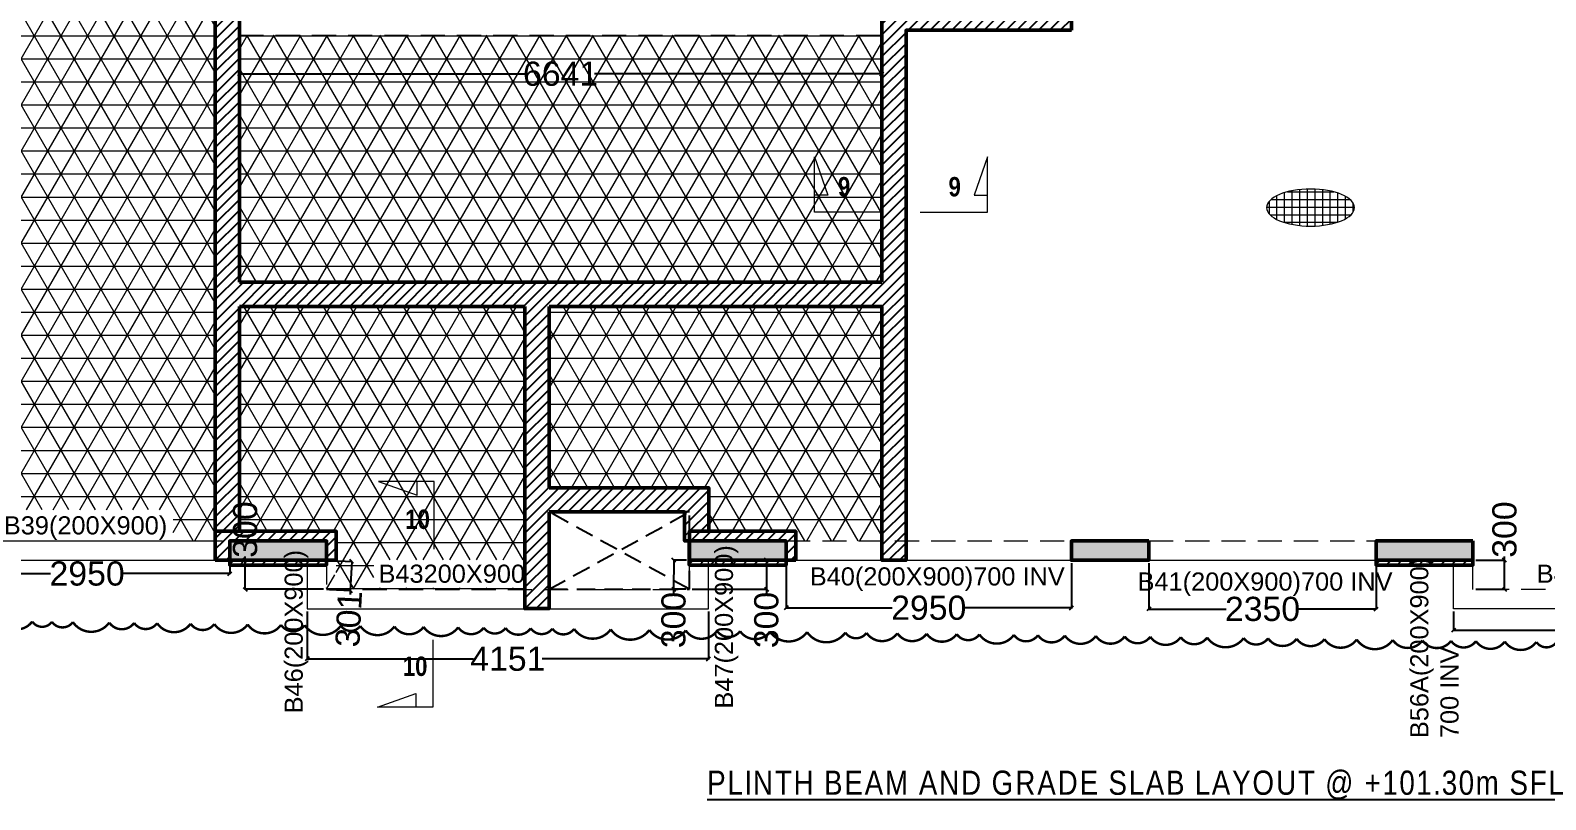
# Model space of a CAD drawing. Header units: millimetres. Extents: x 372 to 37729, y 179 to 80599.
# Drawn here: x 9580 to 25244, y 29935 to 37891 of the extents above; entities that cross this region are included whole.
import ezdxf
from ezdxf.enums import TextEntityAlignment as Align

# ---------------------------------------------------------------- set-up
doc = ezdxf.new("R2010")
doc.units = ezdxf.units.MM
doc.linetypes.add('DASHED', pattern=[0.75, 0.5, -0.25])
doc.linetypes.add('HIDDEN', pattern=[9.525, 6.35, -3.175])
for name, color, linetype, lineweight in [('A-CLMN', 5, 'Continuous', 50), ('A-CONC-PATT', 253, 'Continuous', 0), ('HATCH', 9, 'Continuous', 0), ('S - BEAM', 7, 'Continuous', 13), ('section symb', 5, 'Continuous', 0), ('STR-Stair', 1, 'Continuous', 13)]:
    doc.layers.add(name, color=color, linetype=linetype, lineweight=lineweight)
for name, color, linetype in [('BAND DETAILS', 2, 'Continuous'), ('PC-Detail-Light', 7, 'Continuous'), ('S-DIM', 8, 'Continuous'), ('SL-FW-HIDDEN', 1, 'Continuous'), ('SO-STR-BEAM-TEXT', 3, 'Continuous'), ('sub title', 22, 'Continuous'), ('TEXT', 7, 'Continuous'), ('TOILET SUNK BY100', 240, 'Continuous')]:
    doc.layers.add(name, color=color, linetype=linetype)
doc.styles.add('SD', font='ARIALNB.TTF')
doc.styles.add('SOBHA', font='arial.ttf')
doc.styles.add('TITLE', font='tahoma.ttf')
doc.dimstyles.new('S--20', dxfattribs={"dimscale": 20, "dimtxt": 12.5, "dimasz": 2, "dimexe": 0.25, "dimexo": 1.5, "dimgap": 0.1, "dimtad": 0, "dimdec": 0, "dimrnd": 0.0005, "dimzin": 0, "dimdsep": 46, "dimtxsty": 'SOBHA', "dimblk": 'OBLIQUE', "dimcen": 0.09, "dimclrd": 8, "dimclre": 8, "dimclrt": 4, "dimadec": 0, "dimazin": 0, "dimtfac": 1, "dimtdec": 0, "dimtofl": 0, "dimtmove": 0, "dimatfit": 3, "dimfxl": 0.18, "dimtolj": 1, "dimtzin": 0, "dimlwd": -1, "dimlwe": -1, "dimarcsym": 0})
pattern_1 = [(0, (123594.12, 2235012.68), (0, 238.125), []), (60, (123594.12, 2235012.68), (-206.2223, 119.0625), []), (120, (123594.12, 2235012.68), (-206.2223, -119.0625), [])]
pattern_2 = [(45, (115101.865, 2202602.75), (-56.1266008, 56.1266008), [])]

# ---------------------------------------------------------------- blocks, each defined once
blk = doc.blocks.new('*U73')
at = {"layer": 'SL-FW-HIDDEN', "linetype": 'HIDDEN', "ltscale": 30}
for p, q in [((1450, 800), (0, 0)), ((0, 800), (1450, 0))]:
    blk.add_line(p, q, dxfattribs=at)
blk.add_lwpolyline([(0, 800), (1450, 800), (1450, 0), (0, 0)], close=True, dxfattribs=at)
at = {"layer": 'SL-FW-HIDDEN', "linetype": 'DASHED', "ltscale": 250, "style": 'TITLE'}
blk.add_attdef('DECRIPTION', text='', height=125, dxfattribs=at).set_placement((960, 116), align=Align.MIDDLE_CENTER)
blk = doc.blocks.new('plinth beam layout')
at = {"layer": 'TOILET SUNK BY100', "linetype": 'Continuous', "lineweight": 18}
h = blk.add_hatch(dxfattribs=at)
h.set_pattern_fill('NET', color=2, scale=630)
h.set_pattern_definition([(2e-15, (-369393.65, -2233433.564), (0, 78.75), []), (90, (-369393.65, -2233433.564), (-78.75, 5e-15), [])])
h.paths.add_polyline_path([(-166961, -2220736), (-166962, -2220745), (-166965, -2220754), (-166969, -2220764), (-166974, -2220773), (-166981, -2220782), (-166988, -2220792), (-166996, -2220801), (-167006, -2220809), (-167016, -2220818), (-167028, -2220826), (-167040, -2220834), (-167054, -2220842), (-167068, -2220849), (-167083, -2220857), (-167099, -2220863), (-167116, -2220870), (-167133, -2220876), (-167152, -2220882), (-167171, -2220887), (-167190, -2220892), (-167210, -2220897), (-167231, -2220901), (-167252, -2220904), (-167274, -2220908), (-167295, -2220910), (-167318, -2220913), (-167340, -2220914), (-167363, -2220916), (-167385, -2220917), (-167408, -2220917), (-167431, -2220917), (-167454, -2220916), (-167476, -2220915), (-167499, -2220913), (-167521, -2220911), (-167543, -2220909), (-167565, -2220906), (-167586, -2220903), (-167607, -2220899), (-167627, -2220894), (-167647, -2220890), (-167666, -2220884), (-167685, -2220879), (-167703, -2220873), (-167720, -2220867), (-167736, -2220860), (-167752, -2220853), (-167767, -2220846), (-167781, -2220838), (-167794, -2220830), (-167805, -2220822), (-167816, -2220814), (-167826, -2220805), (-167835, -2220796), (-167843, -2220787), (-167850, -2220778), (-167856, -2220769), (-167860, -2220759), (-167864, -2220750), (-167866, -2220740), (-167867, -2220735), (-167867, -2220726), (-167866, -2220713), (-167864, -2220702), (-167860, -2220692), (-167856, -2220683), (-167850, -2220673), (-167843, -2220664), (-167835, -2220655), (-167826, -2220646), (-167816, -2220638), (-167805, -2220629), (-167794, -2220621), (-167781, -2220613), (-167767, -2220606), (-167752, -2220598), (-167736, -2220591), (-167720, -2220585), (-167703, -2220578), (-167685, -2220572), (-167666, -2220567), (-167647, -2220562), (-167627, -2220557), (-167607, -2220553), (-167586, -2220549), (-167565, -2220545), (-167543, -2220542), (-167521, -2220540), (-167499, -2220538), (-167476, -2220536), (-167454, -2220535), (-167431, -2220535), (-167408, -2220534), (-167385, -2220535), (-167363, -2220536), (-167340, -2220537), (-167318, -2220539), (-167295, -2220541), (-167274, -2220544), (-167252, -2220547), (-167231, -2220551), (-167210, -2220555), (-167190, -2220559), (-167171, -2220564), (-167152, -2220570), (-167133, -2220575), (-167116, -2220581), (-167099, -2220588), (-167083, -2220595), (-167068, -2220602), (-167054, -2220609), (-167040, -2220617), (-167028, -2220625), (-167016, -2220634), (-167006, -2220642), (-166996, -2220651), (-166988, -2220660), (-166981, -2220669), (-166974, -2220678), (-166969, -2220687), (-166965, -2220697), (-166962, -2220706), (-166961, -2220715), (-166960, -2220726)])
at = {"layer": 'A-CLMN', "lineweight": 18, "extrusion": (0, 0, -1)}
blk.add_ellipse((-167414, -2220726, 0), major_axis=(454, 0), ratio=0.421603, dxfattribs=at)
at = {"layer": 'section symb', "ltscale": 1000, "elevation": 0}
for points in [[(-171845, -2220775), (-172543, -2220775), (-172543, -2220200), (-172403, -2220599), (-172543, -2220599)], [(-171450, -2220775), (-170753, -2220775), (-170753, -2220200), (-170892, -2220599), (-170753, -2220599)], [(-176473, -2224259), (-176473, -2223558), (-177048, -2223558), (-176650, -2223698), (-176650, -2223558)], [(-176485, -2225194), (-176485, -2225892), (-177060, -2225892), (-176662, -2225752), (-176662, -2225892)]]:
    blk.add_lwpolyline(points, dxfattribs=at)
at = {"layer": 'SL-FW-HIDDEN', "color": 3, "linetype": 'DASHED', "lineweight": 5, "ltscale": 30, "xscale": -1, "rotation": 180}
blk.add_blockref('*U73', (-175285, -2223873, 0), dxfattribs=at)
at = {"layer": 'sub title', "insert": (-169215, -2226548, 0), "char_height": 250, "width": 8927.9, "attachment_point": 2, "style": 'SD'}
blk.add_mtext('{\\fArial Narrow|b0|i0|c0|p34;\\T1.1;\\LPLINTH BEAM AND GRADE SLAB LAYOUT @ +101.30m SFL}', dxfattribs=at)
at = {"layer": 'TEXT', "color": 4, "linetype": 'Continuous', "style": 'SD'}
for s, p in [('9', (-172299, -2220610, 0)), ('9', (-171156, -2220610, 0)), ('10', (-176772, -2224049, 0)), ('10', (-176797, -2225569, 0))]:
    blk.add_text(s, height=200, rotation=0.0105, dxfattribs=at).set_placement(p)
blk = doc.blocks.new('A$C2768e20f')
at = {"layer": 'PC-Detail-Light', "linetype": 'ByBlock'}
h = blk.add_hatch(dxfattribs=at)
h.set_pattern_fill('ANSI31', color=8, scale=25)
h.set_pattern_definition(pattern_2)
h.paths.add_polyline_path([(11850, 5731), (9890, 5731), (9890, 2876), (3250, 2876), (3250, 7631), (3000, 7631), (3000, 201), (3029, 201), (3050, 201), (3050, 301), (3250, 301), (3250, 2626), (6199, 2626), (6199, -499), (6450, -499), (6450, 501), (7850, 501), (7850, 200), (7900, 201), (7900, 301), (8100, 301), (8100, 751), (6450, 751), (6450, 2626), (9890, 2626), (9890, 201), (10140, 201), (10140, 5481), (11850, 5481)])
h.paths.add_polyline_path([(9890, 1), (10140, 1), (10140, 201), (9890, 201)], flags=17)
h = blk.add_hatch(dxfattribs=at)
h.set_pattern_fill('ANSI31', color=8, scale=25)
h.set_pattern_definition(pattern_2)
h.paths.add_polyline_path([(4250, 301), (3000, 301), (3000, 201), (3029, 201), (3150, 201), (4150, 201), (4150, 1), (4250, 1)])
h.paths.add_polyline_path([(3150, 201), (3000, 201), (3000, 1), (3150, 1)], flags=17)
h = blk.add_hatch(dxfattribs=at)
h.set_pattern_fill('ANSI31', color=8, scale=25)
h.set_pattern_definition(pattern_2)
h.paths.add_polyline_path([(9000, 1), (9000, 301), (7900, 301), (7900, 201), (8900, 201), (8900, 1)])
at = {"layer": 'A-CLMN', "linetype": 'ByBlock'}
for points, elevation in [([(3250, 2626), (3250, 301), (3050, 301), (3050, 301), (3000, 301), (3000, 7631), (3000, 7631)], 0), ([(3250, 7631), (3250, 2876)], 0), ([(9890, 2876), (9890, 5731), (11850, 5731), (11850, 5481)], 0), ([(11850, 5481), (10140, 5481), (10140, 1), (9890, 1), (9890, 2626)], 0), ([(9890, 2876), (3249, 2876)], 0), ([(3249, 2626), (6199, 2626)], 0), ([(6199, 2626), (6199, -499), (6450, -499), (6450, 501)], 0), ([(6450, 2626), (9890, 2626)], 0), ([(6450, 751), (6450, 2626)], 0), ([(6450, 751), (8100, 751), (8100, 301), (7900, 301), (7900, 201), (7850, 200), (7850, 501), (6450, 501)], -2694)]:
    blk.add_lwpolyline(points, dxfattribs=dict(at, elevation=elevation))
at = {"layer": 'A-CLMN', "linetype": 'ByBlock', "elevation": 0}
for points in [[(3000, 1), (4250, 1), (4250, 301), (3000, 301)], [(3150, 1), (4150, 1), (4150, 201), (3150, 201)], [(9000, 1), (9000, 301), (7900, 301), (7900, 201), (8900, 201), (8900, 1)], [(7900, 1), (8900, 1), (8900, 201), (7900, 201)]]:
    blk.add_lwpolyline(points, close=True, dxfattribs=at)
at = {"layer": 'S - BEAM', "linetype": 'DASHED', "ltscale": 500, "elevation": 0}
for points in [[(3248, 5431), (9890, 5431)], [(199, 201), (3150, 201)], [(8900, 201), (11850, 201)], [(12650, 201), (15000, 201)], [(4148, 0), (4148, -300)], [(7899, 1), (7899, -300)], [(19749, -300), (16000, -300), (16000, 1)], [(4148, -300), (7898, -300)]]:
    blk.add_lwpolyline(points, dxfattribs=at)
at = {"layer": 'S - BEAM', "color": 8, "linetype": 'ByBlock', "elevation": 0}
blk.add_lwpolyline([(199, 201), (3029, 201)], dxfattribs=at)
at = {"layer": 'S - BEAM', "linetype": 'ByBlock', "ltscale": 500, "elevation": 0}
for points in [[(199, 1), (3150, 1)], [(3948, -500), (8099, -500), (8099, 1)], [(3948, 0), (3948, -500)], [(8900, 1), (11850, 1)], [(12650, 1), (15000, 1)], [(19949, 1), (19949, -500), (15800, -500), (15800, 1)]]:
    blk.add_lwpolyline(points, dxfattribs=at)
at = {"layer": 'SO-STR-BEAM-TEXT', "style": 'SOBHA'}
for s, p in [('B39(200X900)', (814, 268, -11)), ('B43200X900', (4687, -232, -11)), ('B40(200X900)700 INV', (9145, -260, -11)), ('B41(200X900)700 INV', (12533, -313, -11)), ('B44(200X900)700 INV', (16659, -232, -11))]:
    blk.add_text(s, height=187.5, dxfattribs=at).set_placement(p)
for s, p in [('B46(200X900)', (3904, -1582, -11)), ('B47(200X900)', (8351, -1533, -11))]:
    blk.add_text(s, height=187.5, rotation=90, dxfattribs=at).set_placement(p)
at = {"layer": 'SO-STR-BEAM-TEXT', "linetype": 'ByBlock', "insert": (15351, -1838, -11), "char_height": 187.5, "width": 1904.47, "attachment_point": 1, "rotation": 90, "style": 'SOBHA'}
blk.add_mtext('B56A(200X900)\\P700 INV', dxfattribs=at)
blk = doc.blocks.new('TYP CLM')
at = {"layer": 'A-CONC-PATT'}
h = blk.add_hatch(color=256, dxfattribs=at)
h.dxf.hatch_style = 1
h.paths.add_polyline_path([(4050, -100), (4050, 100), (3050, 100), (3050, -100)])
h = blk.add_hatch(color=256, dxfattribs=at)
h.dxf.hatch_style = 1
h.paths.add_polyline_path([(8800, -100), (8800, 100), (7800, 100), (7800, -100)])
h = blk.add_hatch(color=256, dxfattribs=at)
h.dxf.hatch_style = 1
h.paths.add_polyline_path([(12550, -100), (12550, 100), (11750, 100), (11750, -100)])
h = blk.add_hatch(color=256, dxfattribs=at)
h.dxf.hatch_style = 1
h.paths.add_polyline_path([(15900, -100), (15900, 100), (14900, 100), (14900, -100)])
at = {"layer": 'PC-Detail-Light', "linetype": 'ByBlock'}
h = blk.add_hatch(dxfattribs=at)
h.set_pattern_fill('ANSI31', color=8, scale=25)
h.set_pattern_definition([(45, (103152.72, 2196972.09), (-56.1266008, 56.1266008), [])])
h.paths.add_polyline_path([(3050, -100), (4050, -100), (4050, -150), (3050, -150)])
h = blk.add_hatch(dxfattribs=at)
h.set_pattern_fill('ANSI31', color=8, scale=25)
h.set_pattern_definition([(45, (107902.72, 2196972.09), (-56.1266008, 56.1266008), [])])
h.paths.add_polyline_path([(7800, -100), (8800, -100), (8800, -150), (7800, -150)])
h = blk.add_hatch(dxfattribs=at)
h.set_pattern_fill('ANSI31', color=8, scale=25)
h.set_pattern_definition([(45, (115002.72, 2196972.09), (-56.1266008, 56.1266008), [])])
h.paths.add_polyline_path([(14900, -100), (15900, -100), (15900, -150), (14900, -150)])
at = {"layer": 'A-CLMN'}
for points, elevation in [([(4050, 100), (3050, 100), (3050, -100), (4050, -100)], 0), ([(7800, 100), (8800, 100), (8800, -100), (7800, -100)], 1), ([(12550, 100), (12550, -100), (11750, -100), (11750, 100)], 0), ([(15900, 100), (14900, 100), (14900, -100), (15900, -100)], 0)]:
    blk.add_lwpolyline(points, close=True, dxfattribs=dict(at, elevation=elevation))
at = {"layer": 'A-CLMN', "linetype": 'ByBlock'}
for points, elevation in [([(3050, -100), (4050, -100), (4050, -150), (3050, -150)], 0), ([(7800, -100), (8800, -100), (8800, -150), (7800, -150)], 1), ([(14900, -100), (15900, -100), (15900, -150), (14900, -150)], 0)]:
    blk.add_lwpolyline(points, close=True, dxfattribs=dict(at, elevation=elevation))
blk = doc.blocks.new('_Oblique')
at = {"color": 0, "linetype": 'ByBlock', "lineweight": -2}
blk.add_line((-0.5, -0.5), (0.5, 0.5), dxfattribs=at)
blk = doc.blocks.new('*D365')
at = {"layer": 'Defpoints', "color": 0, "linetype": 'ByBlock', "transparency": 16777216}
for p in [(24292, 31910, 0), (28441, 31910, 0), (24292, 31686)]:
    blk.add_point(p, dxfattribs=at)
at = {"layer": 'S-DIM', "color": 8, "transparency": 16777216}
for p, q in [((24292, 31880), (24292, 31681)), ((28441, 31880), (28441, 31681)), ((24292, 31686), (25986, 31686)), ((28441, 31686), (26747, 31686))]:
    blk.add_line(p, q, dxfattribs=at)
at = {"layer": 'S-DIM', "color": 8, "linetype": 'ByBlock', "transparency": 16777216, "xscale": 40, "yscale": 40, "zscale": 40, "rotation": 180}
blk.add_blockref('_Oblique', (24292, 31686), dxfattribs=at)
at = {"layer": 'S-DIM', "color": 8, "linetype": 'ByBlock', "transparency": 16777216, "xscale": 40, "yscale": 40, "zscale": 40}
blk.add_blockref('_Oblique', (28441, 31686), dxfattribs=at)
at = {"layer": 'S-DIM', "color": 4, "linetype": 'ByBlock', "transparency": 16777216, "insert": (26367, 31686), "char_height": 250, "attachment_point": 5, "style": 'SOBHA'}
blk.add_mtext('\\A1;4149', dxfattribs=at)
blk = doc.blocks.new('*D366')
at = {"layer": 'Defpoints', "color": 0, "linetype": 'ByBlock', "transparency": 16777216}
for p in [(24492, 32411, 0), (24819, 32411), (24492, 32110, 0)]:
    blk.add_point(p, dxfattribs=at)
at = {"layer": 'S-DIM', "color": 8, "transparency": 16777216}
for p, q in [((24819, 32411), (24819, 32451)), ((24522, 32411), (24824, 32411)), ((24819, 32110), (24819, 32411)), ((24522, 32110), (24824, 32110))]:
    blk.add_line(p, q, dxfattribs=at)
at = {"layer": 'S-DIM', "color": 8, "linetype": 'ByBlock', "transparency": 16777216, "xscale": 40, "yscale": 40, "zscale": 40}
for p, rotation in [((24819, 32411), 90), ((24819, 32110), 270)]:
    blk.add_blockref('_Oblique', p, dxfattribs=dict(at, rotation=rotation))
at = {"layer": 'S-DIM', "color": 4, "linetype": 'ByBlock', "transparency": 16777216, "insert": (24819, 32728), "char_height": 250, "attachment_point": 5, "rotation": 90, "style": 'SOBHA'}
blk.add_mtext('\\A1;300', dxfattribs=at)
blk = doc.blocks.new('*D367')
at = {"layer": 'Defpoints', "color": 0, "linetype": 'ByBlock', "transparency": 16777216}
for p in [(21142, 32411, 0), (23492, 32411, 0), (23492, 31906)]:
    blk.add_point(p, dxfattribs=at)
at = {"layer": 'S-DIM', "color": 8, "transparency": 16777216}
for p, q in [((21142, 32381), (21142, 31901)), ((23492, 32381), (23492, 31901)), ((21142, 31906), (21940, 31906)), ((23492, 31906), (22694, 31906))]:
    blk.add_line(p, q, dxfattribs=at)
at = {"layer": 'S-DIM', "color": 8, "linetype": 'ByBlock', "transparency": 16777216, "xscale": 40, "yscale": 40, "zscale": 40}
for p, rotation in [((21142, 31906), 179.9993293046166), ((23492, 31906), 359.9993293046166)]:
    blk.add_blockref('_Oblique', p, dxfattribs=dict(at, rotation=rotation))
at = {"layer": 'S-DIM', "color": 4, "linetype": 'ByBlock', "transparency": 16777216, "insert": (22317, 31906), "char_height": 250, "attachment_point": 5, "rotation": 359.9993, "style": 'SOBHA'}
blk.add_mtext('\\A1;2350', dxfattribs=at)
blk = doc.blocks.new('*D368')
at = {"layer": 'Defpoints', "color": 0, "linetype": 'ByBlock', "transparency": 16777216}
for p in [(17392, 32411, 0), (20342, 32411, 0), (20342, 31918)]:
    blk.add_point(p, dxfattribs=at)
at = {"layer": 'S-DIM', "color": 8, "transparency": 16777216}
for p, q in [((17392, 32381), (17392, 31913)), ((20342, 32381), (20342, 31913)), ((17392, 31918), (18490, 31918)), ((20342, 31918), (19244, 31918))]:
    blk.add_line(p, q, dxfattribs=at)
at = {"layer": 'S-DIM', "color": 8, "linetype": 'ByBlock', "transparency": 16777216, "xscale": 40, "yscale": 40, "zscale": 40, "rotation": 180}
blk.add_blockref('_Oblique', (17392, 31918), dxfattribs=at)
at = {"layer": 'S-DIM', "color": 8, "linetype": 'ByBlock', "transparency": 16777216, "xscale": 40, "yscale": 40, "zscale": 40}
blk.add_blockref('_Oblique', (20342, 31918), dxfattribs=at)
at = {"layer": 'S-DIM', "color": 4, "linetype": 'ByBlock', "transparency": 16777216, "insert": (18867, 31918), "char_height": 250, "attachment_point": 5, "style": 'SOBHA'}
blk.add_mtext('\\A1;2950', dxfattribs=at)
blk = doc.blocks.new('*D369')
at = {"layer": 'Defpoints', "color": 0, "linetype": 'ByBlock', "transparency": 16777216}
for p in [(12441, 31910, 0), (16591, 31910, 0), (16591, 31391)]:
    blk.add_point(p, dxfattribs=at)
at = {"layer": 'S-DIM', "color": 8, "transparency": 16777216}
for p, q in [((12441, 31880), (12441, 31386)), ((16591, 31880), (16591, 31386)), ((12441, 31391), (14160, 31391)), ((16591, 31391), (14872, 31391))]:
    blk.add_line(p, q, dxfattribs=at)
at = {"layer": 'S-DIM', "color": 8, "linetype": 'ByBlock', "transparency": 16777216, "xscale": 40, "yscale": 40, "zscale": 40, "rotation": 180}
blk.add_blockref('_Oblique', (12441, 31391), dxfattribs=at)
at = {"layer": 'S-DIM', "color": 8, "linetype": 'ByBlock', "transparency": 16777216, "xscale": 40, "yscale": 40, "zscale": 40}
blk.add_blockref('_Oblique', (16591, 31391), dxfattribs=at)
at = {"layer": 'S-DIM', "color": 4, "linetype": 'ByBlock', "transparency": 16777216, "insert": (14516, 31391), "char_height": 250, "attachment_point": 5, "style": 'SOBHA'}
blk.add_mtext('\\A1;4151', dxfattribs=at)
blk = doc.blocks.new('*D270')
at = {"layer": 'Defpoints', "color": 0, "linetype": 'ByBlock', "transparency": 16777216}
for p in [(16392, 32411, 0), (16230, 32111), (16391, 32110, 0)]:
    blk.add_point(p, dxfattribs=at)
at = {"layer": 'S-DIM', "color": 8, "transparency": 16777216}
for p, q in [((16362, 32411), (16227, 32411)), ((16232, 32411), (16230, 32111)), ((16361, 32110), (16225, 32111)), ((16230, 32111), (16230, 32071))]:
    blk.add_line(p, q, dxfattribs=at)
at = {"layer": 'S-DIM', "color": 8, "linetype": 'ByBlock', "transparency": 16777216, "xscale": 40, "yscale": 40, "zscale": 40}
for p, rotation in [((16232, 32411), 89.75585303266698), ((16230, 32111), 269.755853032667)]:
    blk.add_blockref('_Oblique', p, dxfattribs=dict(at, rotation=rotation))
at = {"layer": 'S-DIM', "color": 4, "linetype": 'ByBlock', "transparency": 16777216, "insert": (16229, 31793), "char_height": 250, "attachment_point": 5, "rotation": 89.7559, "style": 'SOBHA'}
blk.add_mtext('\\A1;300', dxfattribs=at)
blk = doc.blocks.new('*D271')
at = {"layer": 'Defpoints', "color": 0, "linetype": 'ByBlock', "transparency": 16777216}
for p in [(12656, 32411, 0), (12641, 32110, 0), (12887, 32098)]:
    blk.add_point(p, dxfattribs=at)
at = {"layer": 'S-DIM', "color": 8, "transparency": 16777216}
for p, q in [((12686, 32409), (12907, 32398)), ((12902, 32398), (12887, 32098)), ((12671, 32109), (12892, 32098)), ((12887, 32098), (12885, 32058))]:
    blk.add_line(p, q, dxfattribs=at)
at = {"layer": 'S-DIM', "color": 8, "linetype": 'ByBlock', "transparency": 16777216, "xscale": 40, "yscale": 40, "zscale": 40}
for p, rotation in [((12902, 32398), 87.13903357300234), ((12887, 32098), 267.1390335730023)]:
    blk.add_blockref('_Oblique', p, dxfattribs=dict(at, rotation=rotation))
at = {"layer": 'S-DIM', "color": 4, "linetype": 'ByBlock', "transparency": 16777216, "insert": (12872, 31804), "char_height": 250, "attachment_point": 5, "rotation": 87.139, "style": 'SOBHA'}
blk.add_mtext('\\A1;301', dxfattribs=at)
blk = doc.blocks.new('*D272')
at = {"layer": 'Defpoints', "color": 0, "linetype": 'ByBlock', "transparency": 16777216}
for p in [(8692, 32411, 0), (11642, 32411, 0), (11642, 32272)]:
    blk.add_point(p, dxfattribs=at)
at = {"layer": 'S-DIM', "color": 8, "transparency": 16777216}
for p, q in [((8692, 32381), (8692, 32267)), ((8692, 32272), (9790, 32272)), ((11642, 32272), (10544, 32272)), ((11642, 32381), (11642, 32267))]:
    blk.add_line(p, q, dxfattribs=at)
at = {"layer": 'S-DIM', "color": 8, "linetype": 'ByBlock', "transparency": 16777216, "xscale": 40, "yscale": 40, "zscale": 40, "rotation": 180}
blk.add_blockref('_Oblique', (8692, 32272), dxfattribs=at)
at = {"layer": 'S-DIM', "color": 8, "linetype": 'ByBlock', "transparency": 16777216, "xscale": 40, "yscale": 40, "zscale": 40}
blk.add_blockref('_Oblique', (11642, 32272), dxfattribs=at)
at = {"layer": 'S-DIM', "color": 4, "linetype": 'ByBlock', "transparency": 16777216, "insert": (10167, 32272), "char_height": 250, "attachment_point": 5, "style": 'SOBHA'}
blk.add_mtext('\\A1;2950', dxfattribs=at)
blk = doc.blocks.new('*D349')
at = {"layer": 'Defpoints', "color": 0, "linetype": 'ByBlock', "transparency": 16777216}
for p in [(11741, 37841, 0), (18382, 37841, 0), (18382, 37440)]:
    blk.add_point(p, dxfattribs=at)
at = {"layer": 'S-DIM', "color": 8, "transparency": 16777216}
for p, q in [((11741, 37811), (11741, 37435)), ((18382, 37811), (18382, 37435)), ((11741, 37440), (14709, 37440)), ((18382, 37440), (15413, 37440))]:
    blk.add_line(p, q, dxfattribs=at)
at = {"layer": 'S-DIM', "color": 8, "linetype": 'ByBlock', "transparency": 16777216, "xscale": 40, "yscale": 40, "zscale": 40, "rotation": 180}
blk.add_blockref('_Oblique', (11741, 37440), dxfattribs=at)
at = {"layer": 'S-DIM', "color": 8, "linetype": 'ByBlock', "transparency": 16777216, "xscale": 40, "yscale": 40, "zscale": 40}
blk.add_blockref('_Oblique', (18382, 37440), dxfattribs=at)
at = {"layer": 'S-DIM', "color": 4, "linetype": 'ByBlock', "transparency": 16777216, "insert": (15061, 37440), "char_height": 250, "attachment_point": 5, "style": 'SOBHA'}
blk.add_mtext('\\A1;6641', dxfattribs=at)
blk = doc.blocks.new('*D260')
at = {"layer": 'Defpoints', "color": 0, "linetype": 'ByBlock', "transparency": 16777216}
for p in [(11801, 32411), (12642, 32411, 0), (12641, 32110, 0)]:
    blk.add_point(p, dxfattribs=at)
at = {"layer": 'S-DIM', "color": 8, "transparency": 16777216}
for p, q in [((11801, 32411), (11801, 32451)), ((12612, 32411), (11796, 32411)), ((11801, 32110), (11801, 32411)), ((12611, 32110), (11796, 32110))]:
    blk.add_line(p, q, dxfattribs=at)
at = {"layer": 'S-DIM', "color": 8, "linetype": 'ByBlock', "transparency": 16777216, "xscale": 40, "yscale": 40, "zscale": 40}
for p, rotation in [((11801, 32411), 90), ((11801, 32110), 270)]:
    blk.add_blockref('_Oblique', p, dxfattribs=dict(at, rotation=rotation))
at = {"layer": 'S-DIM', "color": 4, "linetype": 'ByBlock', "transparency": 16777216, "insert": (11801, 32728), "char_height": 250, "attachment_point": 5, "rotation": 90, "style": 'SOBHA'}
blk.add_mtext('\\A1;300', dxfattribs=at)
blk = doc.blocks.new('*D261')
at = {"layer": 'Defpoints', "color": 0, "linetype": 'ByBlock', "transparency": 16777216}
for p in [(16392, 32411, 0), (16392, 32111, 0), (17189, 32111)]:
    blk.add_point(p, dxfattribs=at)
at = {"layer": 'S-DIM', "color": 8, "transparency": 16777216}
for p, q in [((16422, 32411), (17194, 32411)), ((17189, 32411), (17189, 32111)), ((16422, 32111), (17194, 32111)), ((17189, 32111), (17189, 32071))]:
    blk.add_line(p, q, dxfattribs=at)
at = {"layer": 'S-DIM', "color": 8, "linetype": 'ByBlock', "transparency": 16777216, "xscale": 40, "yscale": 40, "zscale": 40}
for p, rotation in [((17189, 32411), 90), ((17189, 32111), 270)]:
    blk.add_blockref('_Oblique', p, dxfattribs=dict(at, rotation=rotation))
at = {"layer": 'S-DIM', "color": 4, "linetype": 'ByBlock', "transparency": 16777216, "insert": (17189, 31793), "char_height": 250, "attachment_point": 5, "rotation": 90, "style": 'SOBHA'}
blk.add_mtext('\\A1;300', dxfattribs=at)

msp = doc.modelspace()

# ---------------------------------------------------------------- hatches: boundary and pattern name
at = {"layer": 'HATCH'}
h = msp.add_hatch(dxfattribs=at)
h.set_pattern_fill('NET3', color=8, scale=75)
h.set_pattern_definition(pattern_1)
h.paths.add_polyline_path([(11491.8, 40040.6), (10901.4, 40040.5), (10901.4, 40140.6), (9391.8, 40140.6), (9391.8, 40040.6), (8691.5, 40040.6), (8691.5, 38240.6), (8791.8, 38240.6), (8791.8, 37240.6), (8691.5, 37240.6), (8691.5, 33710.6), (8791.8, 33710.6), (8791.8, 33605.6), (8791.8, 32610.6), (9245.1, 32610.6), (9245.1, 32930.4), (11057.3, 32930.4), (11057.3, 32610.6), (11492.1, 32610.6), (11492.1, 32710.6), (11491.8, 32710.6)])
h = msp.add_hatch(dxfattribs=at)
h.set_pattern_fill('NET3', color=8, scale=75)
h.set_pattern_definition(pattern_1)
h.paths.add_polyline_path([(11741.8, 37840.6), (11741.8, 35285.6), (18381.8, 35285.6), (18381.8, 37840.6)])
h = msp.add_hatch(dxfattribs=at)
h.set_pattern_fill('NET3', color=8, scale=75)
h.set_pattern_definition(pattern_1)
h.paths.add_polyline_path([(18381.8, 35035.6), (14941.8, 35035.6), (14941.8, 33160.6), (16591.8, 33160.6), (16591.8, 32710.6), (17491.8, 32710.6), (17491.8, 32610.6), (18381.8, 32610.6)])
h.paths.add_polyline_path([(14691.6, 35035.6), (11741.8, 35035.6), (11741.8, 32710.6), (12741.8, 32710.6), (12741.8, 32410.6), (12741.8, 32260.6), (12640.6, 32260.6), (12640.6, 32110.2), (14691.6, 32110.2), (14691.6, 32126.6), (13131.3, 32126.6), (13131.3, 32414), (14691.6, 32414)])

# ---------------------------------------------------------------- linework, layer by layer
at = {"layer": 'STR-Stair', "color": 1, "linetype": 'ByBlock', "const_width": 25, "flags": 128}
msp.add_lwpolyline([(25355.2, 31562.8, -0.5205671), (25147.1, 31565.6, -0.5205671), (24821.1, 31570, -0.5205671), (24523.1, 31574.1, -0.5205671), (24265.8, 31577.6, -0.5205671), (23970.6, 31581.6, -0.5205671), (23663.3, 31585.8, -0.5205671), (23290.4, 31590.8, -0.5205671), (22956.3, 31595.4, -0.5205671), (22670.2, 31599.3, -0.5205671), (22374.3, 31603.3, -0.5205671), (22122.5, 31606.7, -0.5205671), (21745.2, 31611.8, -0.5205671), (21472.2, 31615.6, -0.5205671), (21157.1, 31619.8, -0.5205671), (20892.4, 31623.4, -0.5205671), (20594.3, 31627.5, -0.5205671), (20273.6, 31631.9, -0.5205671), (19995.6, 31635.6, -0.5205671), (19747.2, 31639, -0.5205671), (19390.5, 31643.9, -0.5205671), (19156.1, 31647, -0.5205671), (18845.7, 31651.3, -0.5205671), (18542.3, 31655.4, -0.5205671), (18223.7, 31659.7, -0.5205671), (18004.8, 31662.7, -0.5205671), (17609, 31668.1, -0.5205671), (17225.5, 31673.3, -0.5205671), (16916.8, 31677.5, -0.5205671), (16678.5, 31680.7, -0.5205671), (16354.6, 31685.1, -0.5205671), (15979.1, 31690.2, -0.5205671), (15579.7, 31695.7, -0.5205671), (15200.7, 31700.8, -0.5205671), (14976.5, 31703.9, -0.5205671), (14752.9, 31706.9, -0.5205671), (14492.6, 31710.4, -0.5205671), (14267.1, 31713.5, -0.5205671), (14002.1, 31717.1, -0.5205671), (13645.2, 31722, -0.5205671), (13343.6, 31726.1, -0.5205671), (12990.3, 31730.9, -0.5205671), (12790.1, 31733.6, -0.5205671), (12415.8, 31738.7, -0.5205671), (12171.3, 31742, -0.5205671), (11826.3, 31746.7, -0.5205671), (11482.1, 31751.4, -0.5205671), (11237.4, 31754.7, -0.5205671), (10890.8, 31759.4, -0.5205671), (10653.5, 31762.6, -0.5205671), (10396.1, 31766.1, -0.5205671), (10019.9, 31771.3, -0.5205671), (9803.5, 31774.2, -0.5205671), (9599.3, 31777, -0.5205671), (9278.3, 31781.3, -0.5205671)], format="xyb", dxfattribs=at)

# ---------------------------------------------------------------- block references
at = {"color": 1}
msp.add_blockref('plinth beam layout', (190227.2, 2256783.3), dxfattribs=at)
at = {"linetype": 'ByBlock'}
msp.add_blockref('TYP CLM', (8591.5, 32510.6, -0.3), dxfattribs=at)
at = {"layer": 'BAND DETAILS', "linetype": 'ByBlock'}
msp.add_blockref('A$C2768e20f', (8492.3, 32409.9, 0.2), dxfattribs=at)

# ---------------------------------------------------------------- dimensions: what is measured, and where the dimension line sits
at = {"layer": 'S-DIM', "linetype": 'ByBlock'}
for base, p1, p2, picture, middle in [((18381.8, 37440), (11740.7, 37840.6, 0.4), (18381.8, 37840.6, 0.4), '*D349', (15061.3, 37440)), ((11641.8, 32271.6), (8691.8, 32410.6, -0.3), (11641.8, 32410.6, -0.3), '*D272', (10166.8, 32271.6)), ((20341.8, 31917.9), (17391.8, 32410.6, 0.3), (20341.8, 32410.6, 0.3), '*D368', (18866.8, 31917.9)), ((16591.1323, 31390.5241), (12440.6255, 31910.2109, 0.3134), (16591.1323, 31910.2109, 0.3134), '*D369', (14515.8789, 31390.5241)), ((24292.1, 31686.1), (28441, 31910.2, 0.4), (24292.1, 31910.2, 0.4), '*D365', (26366.5, 31686.1))]:
    dim = msp.add_linear_dim(base=base, p1=p1, p2=p2, dimstyle='S--20', dxfattribs=at)
    dim.commit()
    dim.dimension.update_dxf_attribs({"geometry": picture, "text_midpoint": middle})
for base, p1, p2, picture, middle in [((11800.9, 32410.6), (12640.6, 32110.2, 0.3), (12641.8, 32410.6, -0.3), '*D260', (11800.9, 32728.2)), ((24818.8, 32410.6), (24492.1, 32110.2, 0.4), (24492.1, 32410.6, 0.4), '*D366', (24818.8, 32728.2)), ((17189.3, 32110.6), (16391.8, 32410.6, 0.4), (16391.7, 32110.6, -0.3), '*D261', (17189.3, 31792.9))]:
    dim = msp.add_linear_dim(base=base, p1=p1, p2=p2, angle=90, dimstyle='S--20', dxfattribs=at)
    dim.commit()
    dim.dimension.update_dxf_attribs({"geometry": picture, "text_midpoint": middle})
for p1, p2, distance, picture, middle in [((16391.9, 32410.6, 0.3), (16390.6, 32110.2, 0.3), -160.3, '*D270', (16229, 31793.2)), ((12655.6, 32410.6, 0.3), (12640.6, 32110.2, 0.3), 246.8, '*D271', (12872.4, 31804.3)), ((21142.1, 32410.6, 0.2), (23491.8, 32410.6, 0.2), -504.8, '*D367', (22317, 31905.7))]:
    dim = msp.add_aligned_dim(p1=p1, p2=p2, distance=distance, dimstyle='S--20', dxfattribs=at)
    dim.commit()
    dim.dimension.update_dxf_attribs({"geometry": picture, "text_midpoint": middle})

doc.saveas('drawing.dxf')
